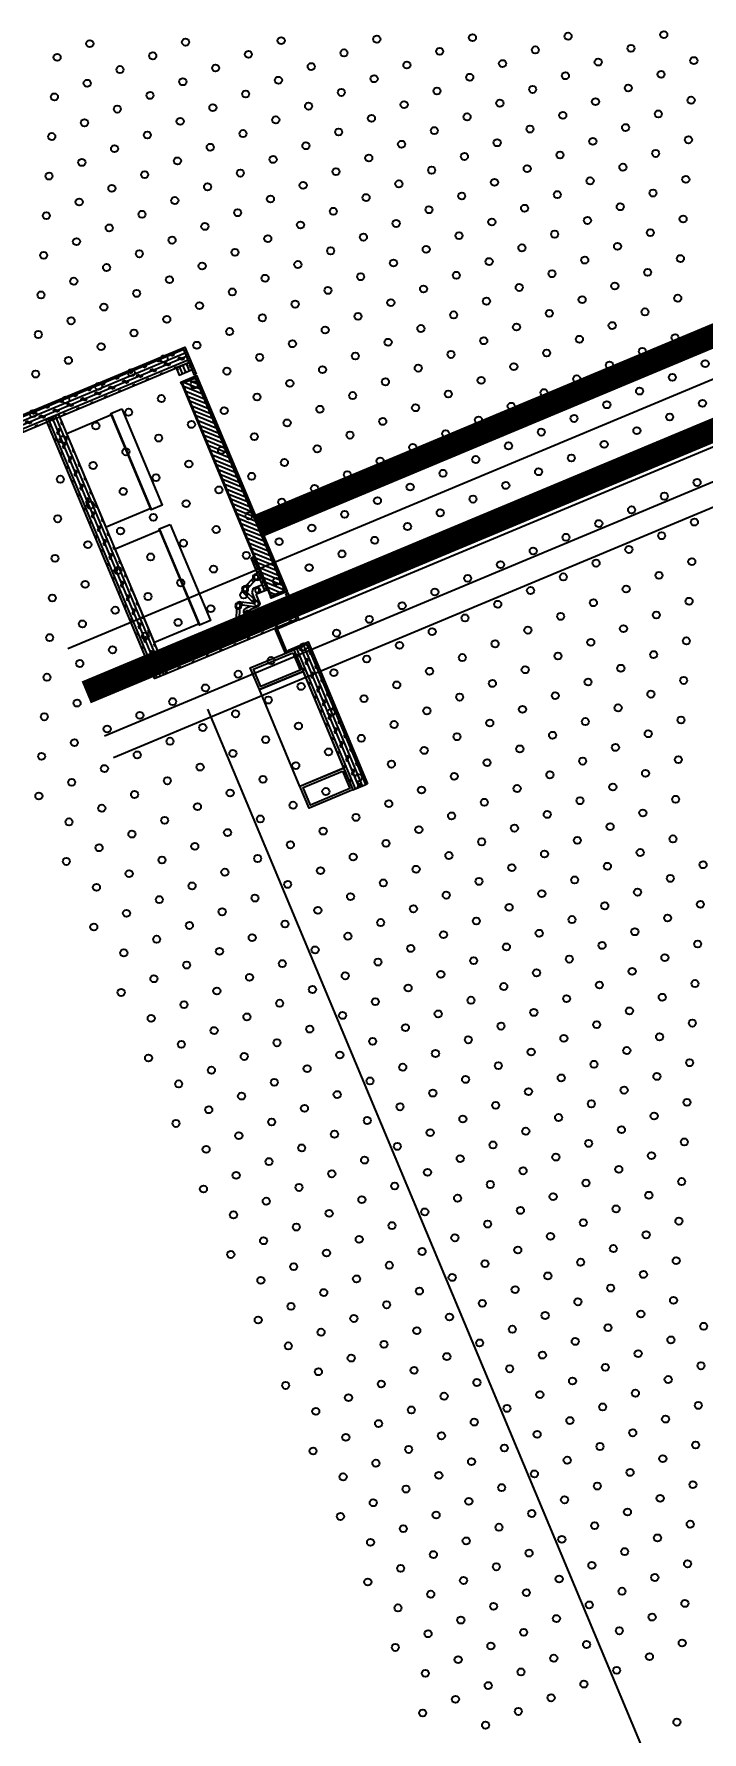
# Model space of a CAD drawing. Header units: millimetres. Extents: x 712803 to 922331, y -1382701 to -1225629.
# Drawn here: x 785810 to 786374, y -1317601 to -1316166 of the extents above; entities that cross this region are included whole.
import ezdxf

# ---------------------------------------------------------------- set-up
doc = ezdxf.new("R2010")
doc.units = ezdxf.units.MM
doc.header["$LTSCALE"] = 10
doc.header["$MEASUREMENT"] = 0
doc.linetypes.add('ACAD_ISO05W100', pattern=[33, 24, -3, 0, -3, 0, -3])
for name, color, linetype in [('AM_8', 7, 'Continuous'), ('HATCH', 8, 'Continuous'), ('I—地坪—分格', 7, 'Continuous'), ('I—平面—门', 22, 'Continuous'), ('I—平顶—分格线', 8, 'Continuous'), ('I—平顶—消防设施', 10, 'Continuous'), ('I—平顶—造型', 122, 'Continuous'), ('I—装饰—尺寸标注', 232, 'Continuous'), ('I—装饰—细线', 144, 'Continuous')]:
    doc.layers.add(name, color=color, linetype=linetype)
doc.styles.add('ARIAL', font='arial.ttf')
doc.dimstyles.new('XD30', dxfattribs={"dimscale": 30, "dimtxt": 2.5, "dimasz": 1, "dimexe": 1, "dimexo": 1, "dimgap": 0.8, "dimtad": 1, "dimdec": 0, "dimrnd": 5, "dimdsep": 46, "dimtxsty": 'ARIAL', "dimblk1": 'ARCHTICK', "dimblk2": 'ARCHTICK', "dimsah": 1, "dimcen": -0.9, "dimdle": 1, "dimclrd": 256, "dimclre": 256, "dimclrt": 40, "dimaunit": 1, "dimadec": 0, "dimazin": 0, "dimtfac": 0.35, "dimtdec": 0, "dimtix": 1, "dimtmove": 2, "dimatfit": 3, "dimldrblk": 'ARCHTICK', "dimfxl": 0, "dimtvp": 0.8, "dimtolj": 1, "dimtzin": 0, "dimarcsym": 0})

# ---------------------------------------------------------------- blocks, each defined once
blk = doc.blocks.new('_ArchTick')
at = {"color": 0, "linetype": 'ByBlock', "const_width": 0.15}
blk.add_lwpolyline([(-0.5, -0.5), (0.5, 0.5)], dxfattribs=at)
blk = doc.blocks.new('*D1586')
at = {"layer": 'Defpoints', "color": 0, "ltscale": 50, "transparency": 16777216}
for p in [(712802.6, -1325596.1, 277.1), (794966.1, -1327810.6, 276.8), (794557.8, -1327981.3)]:
    blk.add_point(p, dxfattribs=at)
at = {"layer": 'I—装饰—尺寸标注', "lineweight": -2, "ltscale": 50, "transparency": 16777216}
for p, q in [((781534.8, -1296829.9), (794569.3, -1328009)), ((781408, -1296915.4), (781574.1, -1296846)), ((794673.4, -1327932.9), (794530.1, -1327992.9))]:
    blk.add_line(p, q, dxfattribs=at)
at = {"layer": 'I—装饰—尺寸标注', "lineweight": -2, "ltscale": 50, "transparency": 16777216, "xscale": 30, "yscale": 30, "zscale": 30}
for p, rotation in [((781546.4, -1296857.5), 112.6875065896419), ((794557.8, -1327981.3), 292.6875065896419)]:
    blk.add_blockref('_ArchTick', p, dxfattribs=dict(at, rotation=rotation))
at = {"layer": 'I—装饰—尺寸标注', "color": 40, "ltscale": 50, "transparency": 16777216, "insert": (788109.6, -1312395.4), "char_height": 75, "attachment_point": 5, "rotation": 292.6875, "style": 'ARIAL'}
blk.add_mtext('\\A1;33735', dxfattribs=at)
blk = doc.blocks.new('30-1')
at = {"layer": 'I—平顶—分格线'}
for centre in [(-1130, -655.6), (-1100, -655.6), (-1145, -685.6), (-1115, -685.6), (-1085, -685.6), (-1055, -685.6), (-1025, -685.6), (-1160, -715.6), (-1130, -715.6), (-1100, -715.6), (-1070, -715.6), (-1040, -715.6), (-1010, -715.6), (-980, -715.6), (-950, -715.6), (-1175, -745.6), (-1145, -745.6), (-1115, -745.6), (-1085, -745.6), (-1055, -745.6), (-1025, -745.6), (-995, -745.6), (-965, -745.6), (-935, -745.6), (-905, -745.6), (-875, -745.6), (-1190, -775.6), (-1160, -775.6), (-1130, -775.6), (-1100, -775.6), (-1070, -775.6), (-1040, -775.6), (-1010, -775.6), (-980, -775.6), (-950, -775.6), (-920, -775.6), (-890, -775.6), (-860, -775.6), (-830, -775.6), (-800, -775.6), (-1205, -805.6), (-1175, -805.6), (-1145, -805.6), (-1115, -805.6), (-1085, -805.6), (-1055, -805.6), (-1025, -805.6), (-995, -805.6), (-965, -805.6), (-935, -805.6), (-905, -805.6), (-875, -805.6), (-845, -805.6), (-815, -805.6), (-785, -805.6), (-755, -805.6), (-725, -805.6), (-1220, -835.6), (-1190, -835.6), (-1160, -835.6), (-1130, -835.6), (-1100, -835.6), (-1070, -835.6), (-1040, -835.6), (-1010, -835.6), (-980, -835.6), (-950, -835.6), (-920, -835.6), (-890, -835.6), (-860, -835.6), (-830, -835.6), (-800, -835.6), (-770, -835.6), (-740, -835.6), (-710, -835.6), (-680, -835.6), (-650, -835.6), (-1235, -865.6), (-1205, -865.6), (-1175, -865.6), (-1145, -865.6), (-1115, -865.6), (-1085, -865.6), (-1055, -865.6), (-1025, -865.6), (-995, -865.6), (-965, -865.6), (-935, -865.6), (-905, -865.6), (-875, -865.6), (-845, -865.6), (-815, -865.6), (-785, -865.6), (-755, -865.6), (-725, -865.6), (-695, -865.6), (-665, -865.6), (-635, -865.6), (-1250, -895.6), (-1220, -895.6), (-1190, -895.6), (-1160, -895.6), (-1130, -895.6), (-1100, -895.6), (-1070, -895.6), (-1040, -895.6), (-1010, -895.6), (-980, -895.6), (-950, -895.6), (-920, -895.6), (-890, -895.6), (-860, -895.6), (-830, -895.6), (-800, -895.6), (-770, -895.6), (-740, -895.6), (-710, -895.6), (-680, -895.6), (-650, -895.6), (-1265, -925.6), (-1235, -925.6), (-1205, -925.6), (-1175, -925.6), (-1145, -925.6), (-1115, -925.6), (-1085, -925.6), (-1055, -925.6), (-1025, -925.6), (-995, -925.6), (-965, -925.6), (-935, -925.6), (-905, -925.6), (-875, -925.6), (-845, -925.6), (-815, -925.6), (-785, -925.6), (-755, -925.6), (-725, -925.6), (-695, -925.6), (-665, -925.6), (-1250, -955.6), (-1220, -955.6), (-1190, -955.6), (-1160, -955.6), (-1130, -955.6), (-1100, -955.6), (-1070, -955.6), (-1040, -955.6), (-1010, -955.6), (-980, -955.6), (-950, -955.6), (-920, -955.6), (-890, -955.6), (-860, -955.6), (-830, -955.6), (-800, -955.6), (-770, -955.6), (-740, -955.6), (-710, -955.6), (-680, -955.6), (-1265, -985.6), (-1235, -985.6), (-1205, -985.6), (-1175, -985.6), (-1145, -985.6), (-1115, -985.6), (-1085, -985.6), (-1055, -985.6), (-1025, -985.6), (-995, -985.6), (-965, -985.6), (-935, -985.6), (-905, -985.6), (-875, -985.6), (-845, -985.6), (-815, -985.6), (-785, -985.6), (-755, -985.6), (-725, -985.6), (-695, -985.6), (-1280, -1015.6), (-1250, -1015.6), (-1220, -1015.6), (-1190, -1015.6), (-1160, -1015.6), (-1130, -1015.6), (-1100, -1015.6), (-1070, -1015.6), (-1040, -1015.6), (-1010, -1015.6), (-980, -1015.6), (-950, -1015.6), (-920, -1015.6), (-890, -1015.6), (-860, -1015.6), (-830, -1015.6), (-800, -1015.6), (-770, -1015.6), (-740, -1015.6), (-710, -1015.6), (-1295, -1045.6), (-1265, -1045.6), (-1235, -1045.6), (-1205, -1045.6), (-1175, -1045.6), (-1145, -1045.6), (-1115, -1045.6), (-1085, -1045.6), (-1055, -1045.6), (-1025, -1045.6), (-995, -1045.6), (-965, -1045.6), (-935, -1045.6), (-905, -1045.6), (-875, -1045.6), (-845, -1045.6), (-815, -1045.6), (-785, -1045.6), (-755, -1045.6), (-725, -1045.6), (-1310, -1075.6), (-1280, -1075.6), (-1250, -1075.6), (-1220, -1075.6), (-1190, -1075.6), (-1160, -1075.6), (-1130, -1075.6), (-1100, -1075.6), (-1070, -1075.6), (-1040, -1075.6), (-1010, -1075.6), (-980, -1075.6), (-950, -1075.6), (-920, -1075.6), (-890, -1075.6), (-860, -1075.6), (-830, -1075.6), (-800, -1075.6), (-770, -1075.6), (-740, -1075.6), (-1325, -1105.6), (-1295, -1105.6), (-1265, -1105.6), (-1235, -1105.6), (-1205, -1105.6), (-1175, -1105.6), (-1145, -1105.6), (-1115, -1105.6), (-1085, -1105.6), (-1055, -1105.6), (-1025, -1105.6), (-995, -1105.6), (-965, -1105.6), (-935, -1105.6), (-905, -1105.6), (-875, -1105.6), (-845, -1105.6), (-815, -1105.6), (-785, -1105.6), (-755, -1105.6), (-725, -1105.6), (-1340, -1135.6), (-1310, -1135.6), (-1280, -1135.6), (-1250, -1135.6), (-1220, -1135.6), (-1190, -1135.6), (-1160, -1135.6), (-1130, -1135.6), (-1100, -1135.6), (-1070, -1135.6), (-1040, -1135.6), (-1010, -1135.6), (-980, -1135.6), (-950, -1135.6), (-920, -1135.6), (-890, -1135.6), (-860, -1135.6), (-830, -1135.6), (-800, -1135.6), (-770, -1135.6), (-740, -1135.6), (-1355, -1165.6), (-1325, -1165.6), (-1295, -1165.6), (-1265, -1165.6), (-1235, -1165.6), (-1205, -1165.6), (-1175, -1165.6), (-1145, -1165.6), (-1115, -1165.6), (-1085, -1165.6), (-1055, -1165.6), (-1025, -1165.6), (-995, -1165.6), (-965, -1165.6), (-935, -1165.6), (-905, -1165.6), (-875, -1165.6), (-845, -1165.6), (-815, -1165.6), (-785, -1165.6), (-755, -1165.6), (-1370, -1195.6), (-1340, -1195.6), (-1310, -1195.6), (-1280, -1195.6), (-1250, -1195.6), (-1220, -1195.6), (-1190, -1195.6), (-1160, -1195.6), (-1130, -1195.6), (-1100, -1195.6), (-1070, -1195.6), (-1040, -1195.6), (-1010, -1195.6), (-980, -1195.6), (-950, -1195.6), (-920, -1195.6), (-890, -1195.6), (-860, -1195.6), (-830, -1195.6), (-800, -1195.6), (-770, -1195.6), (-1385, -1225.6), (-1355, -1225.6), (-1325, -1225.6), (-1295, -1225.6), (-1265, -1225.6), (-1235, -1225.6), (-1205, -1225.6), (-1175, -1225.6), (-1145, -1225.6), (-1115, -1225.6), (-1085, -1225.6), (-1055, -1225.6), (-1025, -1225.6), (-995, -1225.6), (-965, -1225.6), (-935, -1225.6), (-905, -1225.6), (-875, -1225.6), (-845, -1225.6), (-815, -1225.6), (-785, -1225.6), (-1370, -1255.6), (-1340, -1255.6), (-1310, -1255.6), (-1280, -1255.6), (-1250, -1255.6), (-1220, -1255.6), (-1190, -1255.6), (-1160, -1255.6), (-1130, -1255.6), (-1100, -1255.6), (-1070, -1255.6), (-1040, -1255.6), (-1010, -1255.6), (-980, -1255.6), (-950, -1255.6), (-920, -1255.6), (-890, -1255.6), (-860, -1255.6), (-830, -1255.6), (-800, -1255.6), (-1385, -1285.6), (-1355, -1285.6), (-1325, -1285.6), (-1295, -1285.6), (-1265, -1285.6), (-1235, -1285.6), (-1205, -1285.6), (-1175, -1285.6), (-1145, -1285.6), (-1115, -1285.6), (-1085, -1285.6), (-1055, -1285.6), (-1025, -1285.6), (-995, -1285.6), (-965, -1285.6), (-935, -1285.6), (-905, -1285.6), (-875, -1285.6), (-845, -1285.6), (-815, -1285.6), (-1370, -1315.6), (-1340, -1315.6), (-1310, -1315.6), (-1280, -1315.6), (-1250, -1315.6), (-1220, -1315.6), (-1190, -1315.6), (-1160, -1315.6), (-1130, -1315.6), (-1100, -1315.6), (-1070, -1315.6), (-1040, -1315.6), (-1010, -1315.6), (-980, -1315.6), (-950, -1315.6), (-920, -1315.6), (-890, -1315.6), (-860, -1315.6), (-830, -1315.6), (-1385, -1345.6), (-1355, -1345.6), (-1325, -1345.6), (-1295, -1345.6), (-1265, -1345.6), (-1235, -1345.6), (-1205, -1345.6), (-1175, -1345.6), (-1145, -1345.6), (-1115, -1345.6), (-1085, -1345.6), (-1055, -1345.6), (-1025, -1345.6), (-995, -1345.6), (-965, -1345.6), (-935, -1345.6), (-905, -1345.6), (-875, -1345.6), (-845, -1345.6), (-1370, -1375.6), (-1340, -1375.6), (-1310, -1375.6), (-1280, -1375.6), (-1250, -1375.6), (-1220, -1375.6), (-1190, -1375.6), (-1160, -1375.6), (-1130, -1375.6), (-1100, -1375.6), (-1070, -1375.6), (-1040, -1375.6), (-1010, -1375.6), (-980, -1375.6), (-950, -1375.6), (-920, -1375.6), (-890, -1375.6), (-860, -1375.6), (-1385, -1405.6), (-1355, -1405.6), (-1325, -1405.6), (-1295, -1405.6), (-1265, -1405.6), (-1235, -1405.6), (-1205, -1405.6), (-1175, -1405.6), (-1145, -1405.6), (-1115, -1405.6), (-1085, -1405.6), (-1055, -1405.6), (-1025, -1405.6), (-995, -1405.6), (-965, -1405.6), (-935, -1405.6), (-905, -1405.6), (-875, -1405.6), (-1370, -1435.6), (-1340, -1435.6), (-1310, -1435.6), (-1280, -1435.6), (-1250, -1435.6), (-1220, -1435.6), (-1190, -1435.6), (-1160, -1435.6), (-1130, -1435.6), (-1100, -1435.6), (-1070, -1435.6), (-1040, -1435.6), (-1010, -1435.6), (-980, -1435.6), (-950, -1435.6), (-920, -1435.6), (-890, -1435.6), (-1385, -1465.6), (-1355, -1465.6), (-1325, -1465.6), (-1295, -1465.6), (-1265, -1465.6), (-1235, -1465.6), (-1205, -1465.6), (-1175, -1465.6), (-1145, -1465.6), (-1115, -1465.6), (-1085, -1465.6), (-1055, -1465.6), (-1025, -1465.6), (-995, -1465.6), (-965, -1465.6), (-935, -1465.6), (-905, -1465.6), (-1370, -1495.6), (-1340, -1495.6), (-1310, -1495.6), (-1280, -1495.6), (-1250, -1495.6), (-1220, -1495.6), (-1190, -1495.6), (-1160, -1495.6), (-1130, -1495.6), (-1100, -1495.6), (-1070, -1495.6), (-1040, -1495.6), (-1010, -1495.6), (-980, -1495.6), (-950, -1495.6), (-920, -1495.6), (-890, -1495.6), (-1385, -1525.6), (-1355, -1525.6), (-1325, -1525.6), (-1295, -1525.6), (-1265, -1525.6), (-1235, -1525.6), (-1205, -1525.6), (-1175, -1525.6), (-1145, -1525.6), (-1115, -1525.6), (-1085, -1525.6), (-1055, -1525.6), (-1025, -1525.6), (-995, -1525.6), (-965, -1525.6), (-935, -1525.6), (-905, -1525.6), (-1370, -1555.6), (-1340, -1555.6), (-1310, -1555.6), (-1280, -1555.6), (-1250, -1555.6), (-1220, -1555.6), (-1190, -1555.6), (-1160, -1555.6), (-1130, -1555.6), (-1100, -1555.6), (-1070, -1555.6), (-1040, -1555.6), (-1010, -1555.6), (-980, -1555.6), (-950, -1555.6), (-920, -1555.6), (-1385, -1585.6), (-1355, -1585.6), (-1325, -1585.6), (-1295, -1585.6), (-1265, -1585.6), (-1235, -1585.6), (-1205, -1585.6), (-1175, -1585.6), (-1145, -1585.6), (-1115, -1585.6), (-1085, -1585.6), (-1055, -1585.6), (-1025, -1585.6), (-995, -1585.6), (-965, -1585.6), (-935, -1585.6), (-1370, -1615.6), (-1340, -1615.6), (-1310, -1615.6), (-1280, -1615.6), (-1250, -1615.6), (-1220, -1615.6), (-1190, -1615.6), (-1160, -1615.6), (-1130, -1615.6), (-1100, -1615.6), (-1070, -1615.6), (-1040, -1615.6), (-1010, -1615.6), (-980, -1615.6), (-950, -1615.6), (-1385, -1645.6), (-1355, -1645.6), (-1325, -1645.6), (-1295, -1645.6), (-1265, -1645.6), (-1235, -1645.6), (-1205, -1645.6), (-1175, -1645.6), (-1145, -1645.6), (-1115, -1645.6), (-1085, -1645.6), (-1055, -1645.6), (-1025, -1645.6), (-995, -1645.6), (-965, -1645.6), (-1370, -1675.6), (-1340, -1675.6), (-1310, -1675.6), (-1280, -1675.6), (-1250, -1675.6), (-1220, -1675.6), (-1190, -1675.6), (-1160, -1675.6), (-1130, -1675.6), (-1100, -1675.6), (-1070, -1675.6), (-1040, -1675.6), (-1010, -1675.6), (-980, -1675.6), (-1385, -1705.6), (-1355, -1705.6), (-1325, -1705.6), (-1295, -1705.6), (-1265, -1705.6), (-1235, -1705.6), (-1205, -1705.6), (-1175, -1705.6), (-1145, -1705.6), (-1115, -1705.6), (-1085, -1705.6), (-1055, -1705.6), (-1025, -1705.6), (-995, -1705.6), (-1370, -1735.6), (-1340, -1735.6), (-1310, -1735.6), (-1280, -1735.6), (-1250, -1735.6), (-1220, -1735.6), (-1190, -1735.6), (-1160, -1735.6), (-1130, -1735.6), (-1100, -1735.6), (-1070, -1735.6), (-1040, -1735.6), (-1010, -1735.6), (-1385, -1765.6), (-1355, -1765.6), (-1325, -1765.6), (-1295, -1765.6), (-1265, -1765.6), (-1235, -1765.6), (-1205, -1765.6), (-1175, -1765.6), (-1145, -1765.6), (-1115, -1765.6), (-1085, -1765.6), (-1055, -1765.6), (-1025, -1765.6), (-1370, -1795.6), (-1340, -1795.6), (-1310, -1795.6), (-1280, -1795.6), (-1250, -1795.6), (-1220, -1795.6), (-1190, -1795.6), (-1160, -1795.6), (-1130, -1795.6), (-1100, -1795.6), (-1070, -1795.6), (-1040, -1795.6), (-1385, -1825.6), (-1355, -1825.6), (-1325, -1825.6), (-1295, -1825.6), (-1265, -1825.6), (-1235, -1825.6), (-1205, -1825.6), (-1175, -1825.6), (-1145, -1825.6), (-1115, -1825.6), (-1085, -1825.6), (-1055, -1825.6), (-1370, -1855.6), (-1340, -1855.6), (-1310, -1855.6), (-1280, -1855.6), (-1250, -1855.6), (-1220, -1855.6), (-1190, -1855.6), (-1160, -1855.6), (-1130, -1855.6), (-1100, -1855.6), (-1070, -1855.6), (-1040, -1855.6), (-1385, -1885.6), (-1355, -1885.6), (-1325, -1885.6), (-1295, -1885.6), (-1265, -1885.6), (-1235, -1885.6), (-1205, -1885.6), (-1175, -1885.6), (-1145, -1885.6), (-1115, -1885.6), (-1085, -1885.6), (-1055, -1885.6), (-1370, -1915.6), (-1340, -1915.6), (-1310, -1915.6), (-1280, -1915.6), (-1250, -1915.6), (-1220, -1915.6), (-1190, -1915.6), (-1160, -1915.6), (-1130, -1915.6), (-1100, -1915.6), (-1070, -1915.6), (-1385, -1945.6), (-1355, -1945.6), (-1325, -1945.6), (-1295, -1945.6), (-1265, -1945.6), (-1235, -1945.6), (-1205, -1945.6), (-1175, -1945.6), (-1145, -1945.6), (-1115, -1945.6), (-1085, -1945.6), (-1370, -1975.6), (-1340, -1975.6), (-1310, -1975.6), (-1280, -1975.6), (-1250, -1975.6), (-1220, -1975.6), (-1190, -1975.6), (-1160, -1975.6), (-1130, -1975.6), (-1100, -1975.6), (-1385, -2005.6), (-1355, -2005.6), (-1325, -2005.6), (-1295, -2005.6), (-1265, -2005.6), (-1235, -2005.6), (-1205, -2005.6), (-1175, -2005.6), (-1145, -2005.6), (-1115, -2005.6), (-1370, -2035.6), (-1340, -2035.6), (-1310, -2035.6), (-1280, -2035.6), (-1250, -2035.6), (-1220, -2035.6), (-1190, -2035.6), (-1160, -2035.6), (-1130, -2035.6), (-1385, -2065.6), (-1355, -2065.6), (-1325, -2065.6), (-1295, -2065.6), (-1265, -2065.6), (-1235, -2065.6), (-1205, -2065.6), (-1175, -2065.6), (-1145, -2065.6), (-1340, -2095.6), (-1310, -2095.6), (-1280, -2095.6), (-1250, -2095.6), (-1220, -2095.6), (-1190, -2095.6), (-1160, -2095.6)]:
    blk.add_circle(centre, 3, dxfattribs=at)
blk = doc.blocks.new('4560')
at = {"layer": 'I—平顶—分格线', "color": 1}
blk.add_circle((-2960, -1190), 3, dxfattribs=at)
blk = doc.blocks.new('rfrftg')
at = {"color": 8}
for p, q in [((37050.7, 12056.6), (37048.2, 12056.6)), ((37048.2, 12026.6), (37048.2, 12056.6)), ((37050.7, 12055.8), (37048.2, 12055.8)), ((37050.7, 12055), (37048.9, 12053.2)), ((37050.7, 12043.1), (37050.7, 12056.6)), ((37049.9, 12053.3), (37048.2, 12053.3)), ((37049.1, 12052.1), (37048.2, 12052.1)), ((37049.1, 12047.1), (37048.2, 12047.1)), ((37049.9, 12045.8), (37048.2, 12045.8)), ((37050.7, 12043.3), (37048.2, 12043.3)), ((37048.9, 12043.2), (37048.2, 12042.5)), ((37049.6, 12040.8), (37048.2, 12040.8)), ((37050.7, 12054.6), (37049.1, 12052.1)), ((37049.1, 12052.1), (37049.1, 12047.1)), ((37049.1, 12047.1), (37050.7, 12044.6)), ((37049.8, 12041.1), (37049.1, 12040)), ((37053.1, 12042.5), (37051.3, 12042.5)), ((37049.1, 12040), (37048.2, 12040)), ((37049.1, 12035), (37048.2, 12035)), ((37050.2, 12033.3), (37048.2, 12033.3)), ((37050.7, 12030.8), (37048.2, 12030.8)), ((37050.7, 12028.3), (37048.2, 12028.3)), ((37056.7, 12026.6), (37048.2, 12026.6)), ((37049.1, 12040), (37049.1, 12035)), ((37049.1, 12035), (37050.7, 12032.5)), ((37050.7, 12026.6), (37050.7, 12036.6)), ((37056.7, 12032), (37050.7, 12032)), ((37053.1, 12037.1), (37051.3, 12037.1)), ((37062.9, 12034), (37054.7, 12037.7)), ((37064, 12036.3), (37055.7, 12040)), ((37057.7, 12039), (37056.6, 12036.8)), ((37058.7, 12032), (37056.7, 12032)), ((37058.7, 12026.5), (37056.7, 12026.6)), ((37061.2, 12029), (37058.7, 12032)), ((37058.7, 12019.1), (37058.7, 12026.5)), ((37061.2, 12022.4), (37061.2, 12029)), ((37062.5, 12037), (37061.5, 12034.7)), ((37061.9, 12023.2), (37065.4, 12031.5)), ((37064, 12021.8), (37068.2, 12032.1)), ((37068.2, 12032.1), (37068.2, 12034.1)), ((37073.2, 12025.4), (37074.1, 12026)), ((37074.1, 12026), (37076.4, 12026)), ((37061.9, 12023.2), (37061.4, 12022)), ((37067.6, 12016.5), (37061.4, 12016.5)), ((37064, 12021.8), (37061.9, 12023.2)), ((37063, 12016.5), (37073, 12022.5)), ((37064, 12021.8), (37063.6, 12020.7)), ((37064.5, 12020.3), (37073.2, 12025.4)), ((37070.9, 12019), (37067.1, 12019)), ((37068.9, 12015.1), (37068.9, 12006)), ((37073.2, 12025.4), (37073, 12022.5)), ((37073, 12022.5), (37073.8, 12022.9)), ((37074.2, 12015.6), (37074.2, 12008.5)), ((37079.9, 12012.4), (37076.1, 12020.7)), ((37082.2, 12013.5), (37078.5, 12021.7)), ((37078.5, 12008.5), (37068.9, 12008.5)), ((37098.9, 12006), (37068.9, 12006)), ((37069.8, 12008.5), (37069.8, 12006)), ((37072.3, 12008.5), (37072.3, 12006)), ((37077.2, 12006.8), (37074.7, 12008.5)), ((37074.8, 12008.5), (37074.8, 12006)), ((37077.2, 12006.8), (37077.2, 12006)), ((37082.2, 12006.8), (37077.2, 12006.8)), ((37079.4, 12010.8), (37079.4, 12008.3)), ((37083.4, 12007.6), (37082.2, 12006.8)), ((37082.2, 12006.8), (37082.2, 12006)), ((37082.3, 12006.8), (37082.3, 12006)), ((37084.7, 12010.8), (37084.7, 12008.3)), ((37084.8, 12008.3), (37084.8, 12006)), ((37085.6, 12008.5), (37087.4, 12006.7)), ((37098.9, 12008.5), (37085.7, 12008.5)), ((37089.3, 12006.8), (37086.8, 12008.5)), ((37087.3, 12008.2), (37087.3, 12006)), ((37089.3, 12006.8), (37089.3, 12006)), ((37094.3, 12006.8), (37089.3, 12006.8)), ((37096.8, 12008.5), (37094.3, 12006.8)), ((37094.3, 12006.8), (37094.3, 12006)), ((37094.8, 12007.1), (37094.8, 12006)), ((37097.3, 12008.5), (37097.3, 12006)), ((37097.4, 12006.7), (37098.1, 12006)), ((37098.9, 12008.5), (37098.9, 12006))]:
    blk.add_line(p, q, dxfattribs=at)
for centre, radius in [((37053.1, 12039.8), 1.83), ((37056.7, 12029.3), 1.83), ((37065.6, 12034.1), 2.67), ((37065.6, 12034.1), 1.83), ((37076.4, 12023.3), 2.67), ((37061.4, 12019.1), 1.83), ((37061.4, 12019.1), 1.83), ((37071.6, 12014.1), 1.83), ((37076.4, 12023.3), 1.83), ((37082.1, 12010.8), 2.67), ((37082.1, 12010.8), 1.83)]:
    blk.add_circle(centre, radius, dxfattribs=at)
for centre, radius, start, end in [((37053.1, 12039.8), 3.5, 144.1752, 215.8248), ((37048.1, 12043.4), 2.67, 324.1752, 0), ((37051.3, 12043.1), 0.583, 180, 270), ((37053.1, 12039.8), 2.67, 270, 90), ((37048.1, 12036.2), 2.67, 0, 35.8248), ((37051.3, 12036.6), 0.583, 90, 180), ((37056.7, 12029.3), 2.67, 90, 270), ((37061.4, 12019.1), 2.67, 30.872, 270), ((37061.8, 12022.4), 0.583, 180, 262.6341), ((37064.2, 12020.8), 0.583, 210.872, 300.872), ((37067.6, 12015.1), 1.33, 360, 90), ((37071.6, 12014.1), 2.67, 360, 180), ((37070.9, 12015.6), 3.33, 360, 90), ((37078.5, 12005.8), 2.67, 54.1752, 90), ((37082.1, 12010.8), 3.5, 234.1752, 305.8248), ((37085.7, 12005.8), 2.67, 90, 125.8248)]:
    blk.add_arc(centre, radius, start, end, dxfattribs=at)

msp = doc.modelspace()

# ---------------------------------------------------------------- hatches: boundary and pattern name
at = {"layer": 'AM_8', "extrusion": (0.000109945, 4.5974e-05, 1)}
h = msp.add_hatch(dxfattribs=at)
h.set_pattern_fill('CORK', color=8, angle=-157.3056)
h.set_pattern_definition([(202.6943953, (842083.2247, -1453468.613), (1.224965156, -2.929178275), []), (337.694395, (842081.148, -1453467.761), (3.4084277, 8.30829045), [4.49013, -4.49013]), (337.694395, (842080.415, -1453468.067), (3.4084277, 8.30829045), [4.49013, -4.49013]), (337.694395, (842079.683, -1453468.3735), (3.4084277, 8.30829045), [4.49013, -4.49013])])
h.paths.add_polyline_path([(785733.2, -1316517.8), (785737.8, -1316528.9), (785941.2, -1316443.8), (785936.6, -1316432.7)])
at = {"layer": 'AM_8', "extrusion": (-4.5974e-05, 0.000109945, 1)}
h = msp.add_hatch(dxfattribs=at)
h.set_pattern_fill('CORK', color=8, angle=-67.3056)
h.set_pattern_definition([(292.6943956, (923031.0504, -1260457.2394), (2.92917827, 1.22496517), []), (67.6943956, (923030.198, -1260459.3165), (-8.30829047, 3.40842767), [4.49013, -4.49013]), (67.6943956, (923030.5045, -1260460.049), (-8.30829047, 3.40842767), [4.49013, -4.49013]), (67.6943956, (923030.811, -1260460.781), (-8.30829047, 3.40842767), [4.49013, -4.49013])])
h.paths.add_polyline_path([(785932.7, -1316454.4), (785943.7, -1316449.8), (785941.2, -1316443.8), (785930.1, -1316448.4)])
at = {"layer": 'AM_8', "extrusion": (0.000109945, 4.5974e-05, 1)}
h = msp.add_hatch(dxfattribs=at)
h.set_pattern_fill('CORK', color=8, angle=-247.3056)
h.set_pattern_definition([(112.6943953, (648812.0923, -1372674.6007), (-2.929178275, -1.224965156), []), (247.694395, (648812.944, -1372672.524), (8.30829045, -3.4084277), [4.49013, -4.49013]), (247.694395, (648812.638, -1372671.791), (8.30829045, -3.4084277), [4.49013, -4.49013]), (247.694395, (648812.332, -1372671.059), (8.30829045, -3.4084277), [4.49013, -4.49013])])
h.paths.add_polyline_path([(785831.1, -1316487.7), (785820.1, -1316492.4), (785911.5, -1316711), (785922.6, -1316706.4)])
h = msp.add_hatch(dxfattribs=at)
h.set_pattern_fill('CORK', color=8, angle=-157.3056)
h.set_pattern_definition([(202.6943953, (842004.8172, -1453756.1518), (1.224965156, -2.929178275), []), (337.694395, (842002.74, -1453755.3), (3.4084277, 8.30829045), [4.49013, -4.49013]), (337.694395, (842002.008, -1453755.606), (3.4084277, 8.30829045), [4.49013, -4.49013]), (337.694395, (842001.2755, -1453755.912), (3.4084277, 8.30829045), [4.49013, -4.49013])])
h.paths.add_polyline_path([(785918, -1316695.3), (785922.6, -1316706.3), (786031.9, -1316660.6), (786027.3, -1316649.5)])
at = {"layer": 'AM_8', "extrusion": (-4.5974e-05, 0.000109945, 1)}
h = msp.add_hatch(dxfattribs=at)
h.set_pattern_fill('CORK', color=8, angle=-67.3056)
h.set_pattern_definition([(292.6943956, (923112.652, -1260652.369), (2.92917827, 1.22496517), []), (67.6943956, (923111.8, -1260654.446), (-8.30829047, 3.40842767), [4.49013, -4.49013]), (67.6943956, (923112.106, -1260655.178), (-8.30829047, 3.40842767), [4.49013, -4.49013]), (67.6943956, (923112.412, -1260655.911), (-8.30829047, 3.40842767), [4.49013, -4.49013])])
h.paths.add_polyline_path([(786016.2, -1316654.1), (786027.3, -1316649.5), (786024.8, -1316643.5), (786013.7, -1316648.1)])
at = {"layer": 'AM_8', "extrusion": (0.000109945, 4.5974e-05, 1)}
h = msp.add_hatch(dxfattribs=at)
h.set_pattern_fill('CORK', color=8, angle=-247.3056)
h.set_pattern_definition([(112.6943953, (649021.7672, -1372868.7436), (-2.929178275, -1.224965156), []), (247.694395, (649022.619, -1372866.6665), (8.30829045, -3.4084277), [4.49013, -4.49013]), (247.694395, (649022.313, -1372865.934), (8.30829045, -3.4084277), [4.49013, -4.49013]), (247.694395, (649022.007, -1372865.202), (8.30829045, -3.4084277), [4.49013, -4.49013])])
h.paths.add_polyline_path([(786040.8, -1316681.8), (786029.7, -1316686.5), (786079.3, -1316805), (786090.4, -1316800.4)])
at = {"layer": 'I—地坪—分格', "ltscale": 50}
h = msp.add_hatch(dxfattribs=at)
h.set_pattern_fill('ANSI31', color=250, angle=16.9168)
h.set_pattern_definition([(337.69423615, (1429775.731, -1436245.548), (1.205068812, 2.937419643), [])])
h.paths.add_polyline_path([(785935.6, -1316461.4), (785946.6, -1316456.7), (786021.9, -1316636.6), (786010.8, -1316641.3)])

# ---------------------------------------------------------------- linework, layer by layer
at = {"color": 4, "extrusion": (0.000109945, 4.5974e-05, 1)}
for points, elevation in [([(785945.7, -1316454.4), (785936.6, -1316432.7), (785744.2, -1316513.2), (785743.7, -1316511.8), (785937.4, -1316430.8), (785947.1, -1316453.8)], -243.7), ([(786024.3, -1316638.3), (786033.9, -1316661.4), (786015.4, -1316669.1), (786023.7, -1316689), (786022.4, -1316689.6), (786013.5, -1316668.3), (786031.9, -1316660.6), (786022.9, -1316638.9)], -60.9), ([(786090.4, -1316800.4), (786040.8, -1316681.8), (786025.6, -1316688.2), (786025, -1316686.8), (786041.6, -1316679.9), (786091.8, -1316799.8)], -243.7)]:
    msp.add_lwpolyline(points, dxfattribs=dict(at, elevation=elevation))
at = {"color": 4, "elevation": -135}
msp.add_lwpolyline([(785946.6, -1316456.7), (785934.6, -1316461.8), (785934.1, -1316460.4), (785947.4, -1316454.8), (786023.8, -1316637.4), (786010.4, -1316643), (786009.9, -1316641.7), (786021.9, -1316636.6)], close=True, dxfattribs=at)
at = {"color": 4}
for points, elevation in [([(785947, -1316453.9), (785945.7, -1316454.4)], -269.6), ([(786024.2, -1316638.4), (786022.9, -1316638.9)], -110.6), ([(786091.8, -1316799.8), (786090.4, -1316800.4)], 0.3)]:
    msp.add_lwpolyline(points, dxfattribs=dict(at, elevation=elevation))
at = {"layer": 'AM_8', "color": 8}
for points, elevation in [([(786010.8, -1316641.3), (785935.6, -1316461.4), (785934.7, -1316461.7), (786009.9, -1316641.6)], -247.8), ([(785935.6, -1316461.4), (785946.6, -1316456.7), (786021.9, -1316636.6), (786010.8, -1316641.3)], -135)]:
    msp.add_lwpolyline(points, close=True, dxfattribs=dict(at, elevation=elevation))
at = {"layer": 'AM_8', "color": 8, "extrusion": (0.000109945, 4.5974e-05, 1), "elevation": -109.1}
for points in [[(785875.5, -1316487.9), (785908.7, -1316567.2), (785871, -1316583), (785837.8, -1316503.7)], [(785884.3, -1316483.1), (785918.3, -1316564.3), (785909.1, -1316568.2), (785875.1, -1316487)], [(785916.3, -1316585.4), (785949.5, -1316664.8), (785911.8, -1316680.5), (785878.6, -1316601.2)], [(785925.1, -1316580.7), (785959.1, -1316661.8), (785949.8, -1316665.7), (785915.9, -1316584.5)]]:
    msp.add_lwpolyline(points, close=True, dxfattribs=at)
at = {"layer": 'HATCH', "color": 3, "extrusion": (0.000109945, 4.5974e-05, 1)}
for points, elevation in [([(785941.2, -1316443.8), (785936.6, -1316432.7), (785733.2, -1316517.8), (785737.8, -1316528.9)], -243.7), ([(785911.5, -1316711), (785922.6, -1316706.3), (785831.1, -1316487.7), (785820.1, -1316492.4)], -109.1), ([(786031.9, -1316660.6), (786027.3, -1316649.5), (785918, -1316695.3), (785922.6, -1316706.3)], -243.7), ([(786079.3, -1316805), (786090.4, -1316800.4), (786040.8, -1316681.8), (786029.7, -1316686.5)], -243.7)]:
    msp.add_lwpolyline(points, close=True, dxfattribs=dict(at, elevation=elevation))
at = {"layer": 'HATCH', "color": 3, "extrusion": (-4.5974e-05, 0.000109945, 1), "elevation": -450.5}
for points in [[(785941.3, -1316443.7), (785930.2, -1316448.4), (785932.7, -1316454.4), (785943.7, -1316449.8)], [(786024.8, -1316643.5), (786013.7, -1316648.1), (786016.2, -1316654.1), (786027.3, -1316649.5)]]:
    msp.add_lwpolyline(points, close=True, dxfattribs=at)
at = {"layer": 'I—平顶—消防设施', "linetype": 'ACAD_ISO05W100', "ltscale": 0.05, "const_width": 20, "elevation": 0}
msp.add_lwpolyline([(791261.1, -1314462), (785854.2, -1316722.6)], dxfattribs=at)
at = {"layer": 'I—平顶—消防设施', "linetype": 'ACAD_ISO05W100', "extrusion": (0.000109945, 4.5974e-05, 1), "const_width": 20, "elevation": 26.2}
msp.add_lwpolyline([(791056.1, -1314467.2), (786000.5, -1316581.6)], dxfattribs=at)
at = {"layer": 'I—平顶—造型', "extrusion": (0.000109945, 4.5974e-05, 1)}
msp.add_line((789712.9, -1325718.2, -51.6), (785957, -1316736.9, -51.6), dxfattribs=at)
at = {"layer": 'I—平顶—造型', "elevation": 0}
msp.add_lwpolyline([(791245.2, -1314425.3), (785838.7, -1316685.7)], dxfattribs=at)
at = {"layer": 'I—平顶—造型'}
for points in [[(791276.1, -1314499.1), (785869.6, -1316759.5)], [(791283.8, -1314517.6), (785877.3, -1316778)], [(785959.5, -1316743.6), (785877.3, -1316778)]]:
    msp.add_lwpolyline(points, dxfattribs=at)
at = {"layer": 'I—平顶—造型', "extrusion": (0.000109945, 4.5974e-05, 1), "elevation": 26.2}
msp.add_lwpolyline([(791089.6, -1314547.2), (786033.9, -1316661.5)], dxfattribs=at)
at = {"layer": 'I—装饰—细线', "extrusion": (0.000109945, 4.5974e-05, 1)}
for points, elevation in [([(786029.7, -1316686.5), (786037.5, -1316704.9), (786000.5, -1316720.3), (785992.8, -1316701.9)], -243.7), ([(786028.7, -1316689.1), (786034.8, -1316703.8), (786001.6, -1316717.7), (785995.4, -1316703)], -243.7), ([(786037.5, -1316704.9), (786071.6, -1316786.6), (786034.7, -1316802), (786000.5, -1316720.3)], -243.7), ([(786071.6, -1316786.6), (786079.3, -1316805), (786042.4, -1316820.4), (786034.7, -1316802)], 26.2), ([(786070.5, -1316789.2), (786076.7, -1316803.9), (786043.5, -1316817.8), (786037.3, -1316803.1)], 26.2)]:
    msp.add_lwpolyline(points, close=True, dxfattribs=dict(at, elevation=elevation))

# ---------------------------------------------------------------- block references
at = {"layer": 'I—平面—门', "xscale": -1, "rotation": 22.69423615079803}
msp.add_blockref('rfrftg', (824827.2, -1313437.3, -269.6), dxfattribs=at)
at = {"layer": 'I—平顶—分格线', "extrusion": (0.000109945, 4.5974e-05, 1)}
for name, p, rotation in [('30-1', (786619.2, -1315145.1, 26.2), 22.69420997310895), ('4560', (788592.9, -1319864.6, 26.2), 292.694209973109)]:
    msp.add_blockref(name, p, dxfattribs=dict(at, rotation=rotation))

# ---------------------------------------------------------------- dimensions: what is measured, and where the dimension line sits
at = {"layer": 'I—装饰—尺寸标注', "color": 6, "ltscale": 50}
dim = msp.add_linear_dim(base=(794557.8, -1327981.3, -277.1), p1=(712802.6, -1325596.1), p2=(794966.1, -1327810.6, -0.3), angle=292.6875, dimstyle='XD30', dxfattribs=at)
dim.commit()
dim.dimension.update_dxf_attribs({"geometry": '*D1586', "text_midpoint": (788109.6, -1312395.4, -277.1)})

doc.saveas('drawing.dxf')
